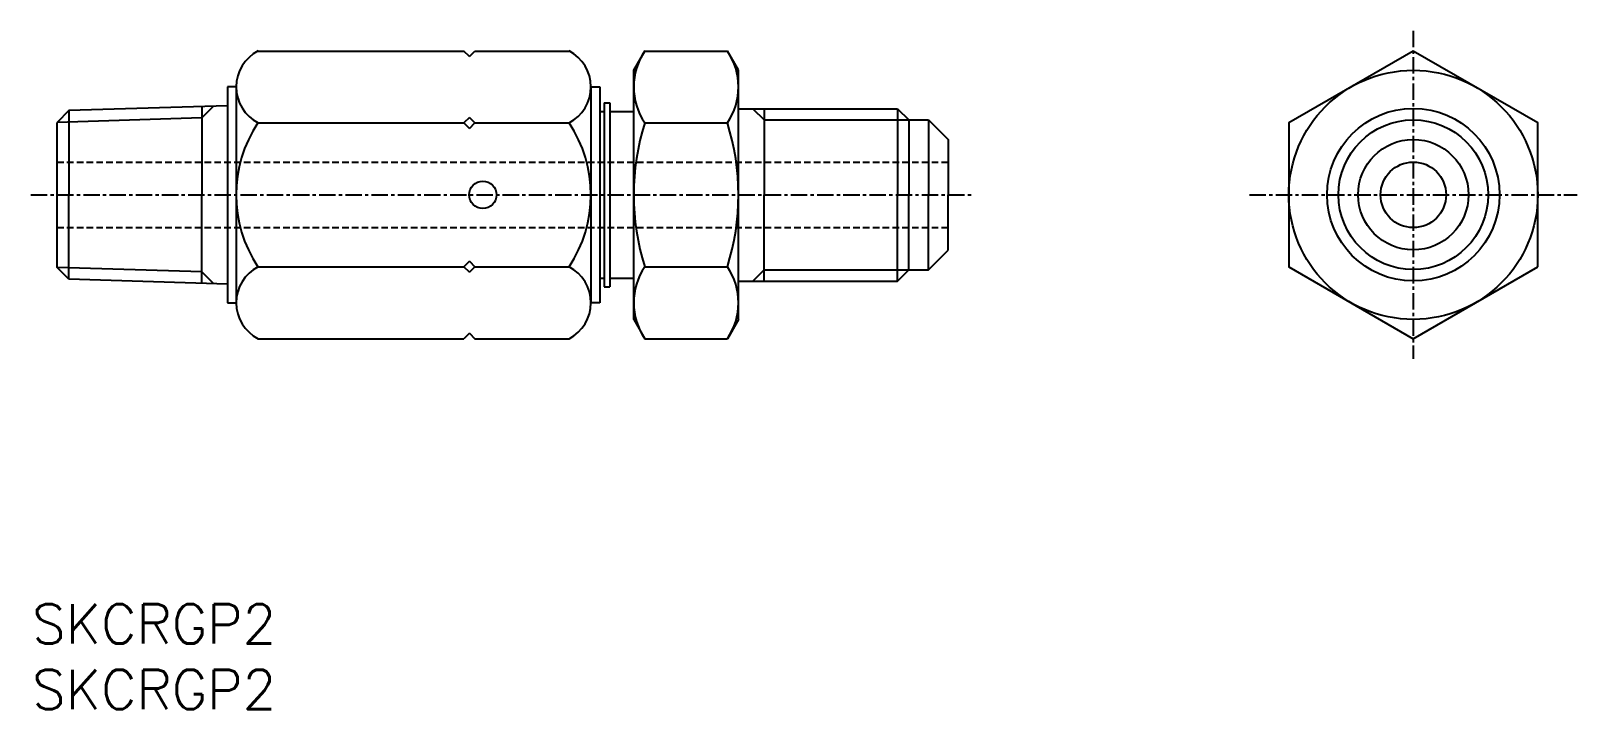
# Model space of a CAD drawing. Extents: x 87 to 205, y 76 to 127.
import ezdxf
from ezdxf.enums import TextEntityAlignment as Align

# ---------------------------------------------------------------- set-up
doc = ezdxf.new("R2010")
doc.units = 0
doc.linetypes.add('CENTER', pattern=[2, 1.25, -0.25, 0.25, -0.25])
doc.linetypes.add('DASHED', pattern=[0.75, 0.5, -0.25])
doc.layers.get('0').update_dxf_attribs({"linetype": 'CONTINUOUS'})
doc.layers.add('CENTER', color=1, linetype='CENTER')
doc.styles.get("Standard").update_dxf_attribs({"font": 'txt.shx', "bigfont": 'extfont.shx'})

msp = doc.modelspace()

# ---------------------------------------------------------------- linework, layer by layer
at = {"color": 7}
for p, q in [((103.95, 125.95), (119.66, 125.95)), ((120.08, 125.54), (119.66, 125.95)), ((120.08, 125.54), (120.49, 125.95)), ((120.49, 125.95), (127.69, 125.95)), ((102.29, 123.21), (101.62, 123.21)), ((101.62, 123.21), (101.62, 106.75)), ((102.29, 123.21), (102.29, 106.75)), ((129.36, 123.21), (130.03, 123.21)), ((129.36, 123.21), (129.36, 106.75)), ((130.03, 123.21), (130.03, 106.75)), ((101.62, 121.78), (89.5, 121.4)), ((99.67, 121.72), (99.67, 114.98)), ((130.38, 121.99), (130.81, 121.99)), ((130.38, 121.99), (130.38, 107.97)), ((130.81, 121.99), (130.81, 107.97)), ((140.62, 121.55), (152.76, 121.55)), ((142.57, 121.55), (142.57, 114.97)), ((152.76, 121.55), (152.76, 114.97)), ((152.76, 121.55), (153.62, 120.69)), ((89.5, 121.4), (88.62, 120.51)), ((88.62, 109.45), (88.62, 120.51)), ((89.5, 121.4), (89.5, 114.98)), ((103.95, 120.46), (119.66, 120.46)), ((120.08, 120.88), (119.66, 120.46)), ((120.08, 120.05), (119.66, 120.46)), ((120.08, 120.88), (120.49, 120.46)), ((120.08, 120.05), (120.49, 120.46)), ((120.49, 120.46), (127.69, 120.46)), ((130.03, 121.33), (130.38, 121.33)), ((130.81, 121.33), (132.62, 121.33)), ((153.62, 120.69), (153.62, 114.97)), ((153.62, 120.69), (155.12, 120.69)), ((155.12, 120.69), (155.12, 114.97)), ((155.12, 120.69), (156.62, 119.19)), ((156.62, 119.19), (156.62, 114.97)), ((89.5, 108.56), (89.5, 114.98)), ((99.67, 108.24), (99.67, 114.98)), ((142.57, 108.39), (142.57, 114.97)), ((152.76, 108.39), (152.76, 114.97)), ((153.62, 109.25), (153.62, 114.97)), ((155.12, 109.25), (155.12, 114.97)), ((156.62, 110.75), (156.62, 114.97)), ((120.08, 109.91), (119.66, 109.49)), ((120.08, 109.91), (120.49, 109.49)), ((155.12, 109.25), (156.62, 110.75)), ((89.5, 108.56), (88.62, 109.45)), ((101.62, 108.18), (89.5, 108.56)), ((103.95, 109.49), (119.66, 109.49)), ((120.08, 109.08), (119.66, 109.49)), ((120.08, 109.08), (120.49, 109.49)), ((120.49, 109.49), (127.69, 109.49)), ((130.03, 108.63), (130.38, 108.63)), ((130.81, 108.63), (132.62, 108.63)), ((152.76, 108.39), (153.62, 109.25)), ((153.62, 109.25), (155.12, 109.25)), ((130.38, 107.97), (130.81, 107.97)), ((140.62, 108.39), (152.76, 108.39)), ((101.62, 106.75), (102.29, 106.75)), ((130.03, 106.75), (129.36, 106.75)), ((103.95, 104.01), (119.66, 104.01)), ((120.08, 104.42), (119.66, 104.01)), ((120.08, 104.42), (120.49, 104.01)), ((120.49, 104.01), (127.69, 104.01))]:
    msp.add_line(p, q, dxfattribs=at)
at = {"color": 7, "linetype": 'CONTINUOUS'}
for p, q in [((132.62, 124.48), (133.47, 125.95)), ((133.47, 125.95), (139.77, 125.95)), ((140.62, 124.48), (139.77, 125.95)), ((132.62, 105.48), (132.62, 124.48)), ((140.62, 105.48), (140.62, 124.48)), ((196.87, 123.21), (196.87, 123.21)), ((199.24, 121.84), (199.24, 121.84)), ((133.47, 120.46), (139.77, 120.46)), ((133.47, 109.49), (139.77, 109.49)), ((132.62, 105.48), (133.47, 104.01)), ((140.62, 105.48), (139.77, 104.01)), ((133.47, 104.01), (139.77, 104.01))]:
    msp.add_line(p, q, dxfattribs=at)
at = {"color": 3}
for p, q in [((100.55, 121.74), (99.67, 120.86)), ((141.71, 121.55), (142.57, 120.69)), ((99.67, 120.86), (88.62, 120.51)), ((142.57, 120.69), (153.62, 120.69)), ((99.67, 109.1), (88.62, 109.45)), ((100.55, 108.22), (99.67, 109.1)), ((141.71, 108.39), (142.57, 109.25)), ((142.57, 109.25), (153.62, 109.25))]:
    msp.add_line(p, q, dxfattribs=at)
at = {"color": 3, "linetype": 'DASHED'}
for p, q in [((88.62, 117.48), (156.62, 117.48)), ((88.62, 112.48), (156.62, 112.48))]:
    msp.add_line(p, q, dxfattribs=at)
at = {"color": 7, "linetype": 'CONTINUOUS'}
msp.add_lwpolyline([(201.62, 109.49), (201.62, 120.46), (192.12, 125.95), (182.62, 120.46), (182.62, 109.49), (192.12, 104.01)], close=True, dxfattribs=at)
for centre, radius in [((192.12, 114.98), 9.5), ((192.12, 114.99), 6.58), ((192.12, 114.99), 4.21), ((192.12, 114.98), 2.5)]:
    msp.add_circle(centre, radius, dxfattribs=at)
at = {"color": 3}
msp.add_circle((192.12, 114.99), 5.71, dxfattribs=at)
at = {"color": 7}
msp.add_circle((121.11, 114.98), 1.04, dxfattribs=at)
for centre, radius, start, end in [((105.38, 123.21), 3.09, 117.4231, 242.5769), ((126.27, 123.21), 3.09, 297.4231, 62.5769), ((112.14, 114.98), 9.86, 146.1954, 213.8046), ((119.5, 114.98), 9.86, 326.1954, 33.8046), ((105.38, 106.75), 3.09, 117.4231, 242.5769), ((126.27, 106.75), 3.09, 297.4231, 62.5769)]:
    msp.add_arc(centre, radius, start, end, dxfattribs=at)
at = {"color": 7, "linetype": 'CONTINUOUS'}
for centre, radius, start, end in [((137.48, 123.21), 4.86, 145.6158, 214.3842), ((135.76, 123.21), 4.86, 325.6158, 34.3842), ((150.77, 114.98), 18.15, 162.412, 197.588), ((122.47, 114.98), 18.15, 342.412, 17.588), ((137.48, 106.75), 4.86, 145.6158, 214.3842), ((135.76, 106.75), 4.86, 325.6158, 34.3842)]:
    msp.add_arc(centre, radius, start, end, dxfattribs=at)
at = {"layer": 'CENTER', "color": 1, "linetype": 'CENTER'}
for p, q in [((192.12, 127.48), (192.12, 102.48)), ((86.62, 114.98), (158.62, 114.98)), ((179.62, 114.98), (204.62, 114.98))]:
    msp.add_line(p, q, dxfattribs=at)

# ---------------------------------------------------------------- texts
at = {"color": 7, "linetype": 'CONTINUOUS'}
for p in [(86.7, 82.26), (86.7, 77.26)]:
    msp.add_text('SKCRGP2', height=3, dxfattribs=at).set_placement(p, align=Align.MIDDLE_LEFT)

doc.saveas('drawing.dxf')
